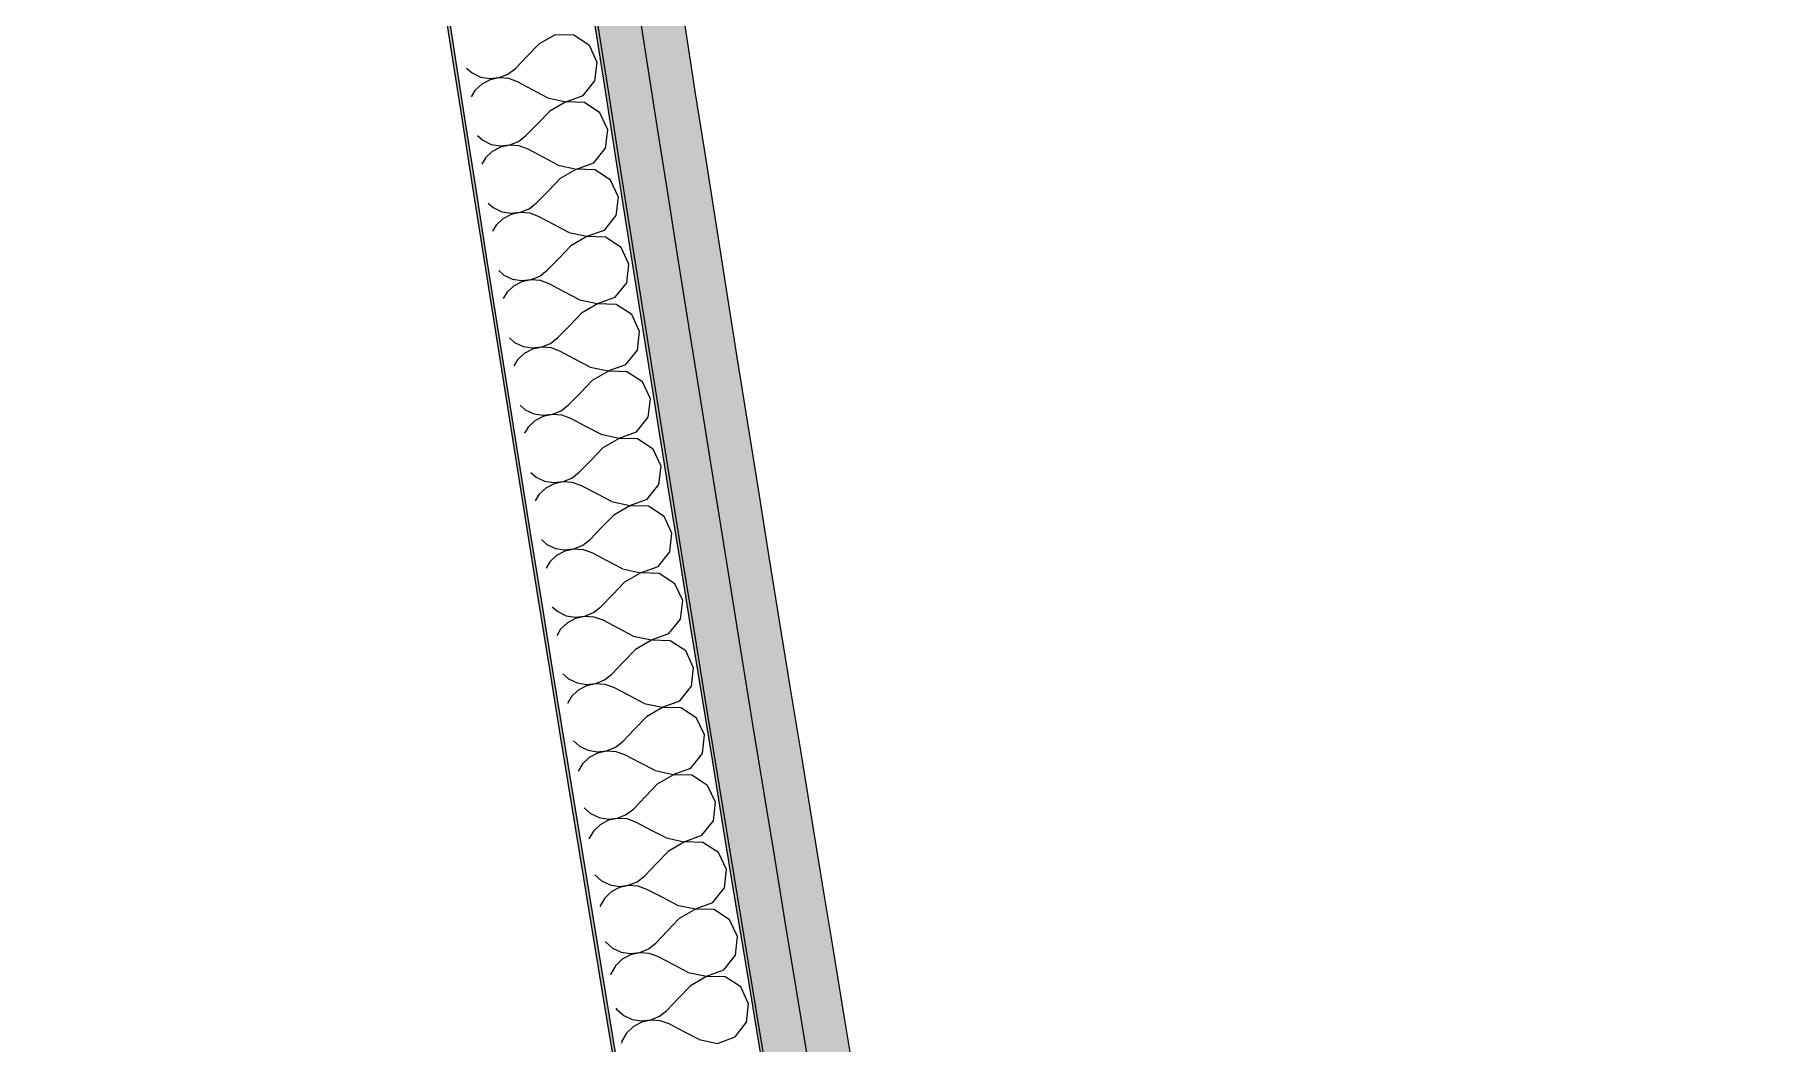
# Model space of a CAD drawing. Header units: millimetres. Extents: x -50172 to 90294, y -80883 to 25069.
# Drawn here: x -41694 to -41090, y -63313 to -62961 of the extents above; entities that cross this region are included whole.
import ezdxf
from ezdxf.enums import TextEntityAlignment as Align

# ---------------------------------------------------------------- set-up
doc = ezdxf.new("R2010")
doc.units = ezdxf.units.MM
doc.header["$MEASUREMENT"] = 0
doc.linetypes.add('Double Dashed', pattern=[1093.611073, 529.166651, -211.666656, 141.111112, -211.666656])
for name, color, linetype in [('A-25-M_Wall_Ext', 7, 'Continuous'), ('New_A-15-MG_Structural_Grid_Phase_2', 7, 'Continuous'), ('New_A-20-M_Floor_Slab', 7, 'Continuous'), ('New_A-25-M_Wall_Int', 7, 'Continuous')]:
    doc.layers.add(name, color=color, linetype=linetype)
for name, color, linetype, lineweight in [('A-25-M_Wall_Ext_Pen_No__1', 7, 'Continuous', 13), ('New_A-20-M_Floor_Slab_Pen_No__89', 8, 'Continuous', 20), ('New_A-25-M_Wall_Int_Pen_No__1', 7, 'Continuous', 13), ('New_A-25-M_Wall_Int_Pen_No__150', 7, 'Continuous', 0)]:
    doc.layers.add(name, color=color, linetype=linetype, lineweight=lineweight)
for name, color, linetype, lineweight, true_color in [('A-25-M_Wall_Ext_Pen_No__107', 7, 'Continuous', 15, 0xa6a6a6), ('New_A-15-MG_Structural_Grid_Phase_2_Pen_No__222', 7, 'Continuous', 13, 0x65af33), ('New_A-25-M_Wall_Int_Pen_No__107', 7, 'Continuous', 15, 0xa6a6a6), ('New_A-25-M_Wall_Int_Pen_No__81', 7, 'Continuous', 20, 0x6a6a6a)]:
    doc.layers.add(name, color=color, linetype=linetype, lineweight=lineweight, true_color=true_color)
doc.styles.add('GENERATED_STYLE_4', font='')
doc.styles.get('GENERATED_STYLE_4').set_extended_font_data('Swis721 BT')

# ---------------------------------------------------------------- blocks, each defined once
blk = doc.blocks.new('Slab_63_1', base_point=(-42333.29, -61441.2))
at = {"layer": 'New_A-20-M_Floor_Slab_Pen_No__89', "linetype": 'Continuous', "flags": 128}
blk.add_lwpolyline([(-42333.29, -61441.2), (-41972.22, -61401.42), (-41891.31, -61215.87), (-38443.39, -62719.34), (-39389.38, -64888.81), (-38066.61, -65465.6), (-36669.45, -66074.83), (-37137.69, -67148.64), (-37136.69, -67149.07), (-38218.56, -69630.14, -0.146996), (-40926.49, -67202.74, -0.080916), (-41673.87, -65403.74, -0.028315)], format="xyb", close=True, dxfattribs=at)
blk = doc.blocks.new('*X569')
at = {"layer": 'New_A-25-M_Wall_Int_Pen_No__150', "linetype": 'Continuous'}
for p, q in [((-41511.99, -62960.57), (-41517.63, -62963.81)), ((-41505.49, -62960.78), (-41511.99, -62960.57)), ((-41500.06, -62964.37), (-41505.49, -62960.78)), ((-41521.78, -62968.07), (-41525.94, -62972.34)), ((-41517.63, -62963.81), (-41521.78, -62968.07)), ((-41497.34, -62970.28), (-41500.06, -62964.37)), ((-41542.98, -62972.23), (-41541.04, -62973.95)), ((-41541.04, -62973.95), (-41538.08, -62975.37)), ((-41531.58, -62975.58), (-41528.53, -62974.35)), ((-41528.53, -62974.35), (-41525.94, -62972.34)), ((-41498.13, -62976.74), (-41497.34, -62970.28)), ((-41540.08, -62980.12), (-41541.38, -62982.31)), ((-41537.69, -62977.86), (-41540.08, -62980.12)), ((-41538.08, -62975.37), (-41534.85, -62975.93)), ((-41534.78, -62976.34), (-41537.69, -62977.86)), ((-41534.85, -62975.93), (-41531.58, -62975.58)), ((-41531.56, -62975.68), (-41534.78, -62976.34)), ((-41528.29, -62975.92), (-41531.56, -62975.68)), ((-41525.2, -62977.05), (-41528.29, -62975.92)), ((-41519.95, -62979.84), (-41525.2, -62977.05)), ((-41514.69, -62982.64), (-41519.95, -62979.84)), ((-41502.2, -62981.82), (-41498.13, -62976.74)), ((-41513.95, -62987.35), (-41518.11, -62991.61)), ((-41514.69, -62982.64), (-41508.33, -62984)), ((-41508.31, -62984.1), (-41513.95, -62987.35)), ((-41508.33, -62984), (-41502.2, -62981.82)), ((-41501.81, -62984.31), (-41508.31, -62984.1)), ((-41496.39, -62987.9), (-41501.81, -62984.31)), ((-41518.11, -62991.61), (-41522.26, -62995.88)), ((-41493.66, -62993.81), (-41496.39, -62987.9)), ((-41539.24, -62995.84), (-41537.36, -62997.5)), ((-41537.36, -62997.5), (-41534.4, -62998.92)), ((-41534.4, -62998.92), (-41531.16, -62999.48)), ((-41531.16, -62999.48), (-41527.89, -62999.13)), ((-41527.88, -62999.22), (-41531.1, -62999.89)), ((-41527.89, -62999.13), (-41524.85, -62997.9)), ((-41524.6, -62999.46), (-41527.88, -62999.22)), ((-41524.85, -62997.9), (-41522.26, -62995.88)), ((-41521.52, -63000.59), (-41524.6, -62999.46)), ((-41494.45, -63000.27), (-41493.66, -62993.81)), ((-41536.39, -63003.67), (-41537.66, -63005.8)), ((-41534.01, -63001.41), (-41536.39, -63003.67)), ((-41531.1, -62999.89), (-41534.01, -63001.41)), ((-41516.26, -63003.38), (-41521.52, -63000.59)), ((-41511, -63006.17), (-41516.26, -63003.38)), ((-41504.64, -63007.54), (-41498.51, -63005.35)), ((-41498.51, -63005.35), (-41494.45, -63000.27)), ((-41510.26, -63010.88), (-41514.41, -63015.15)), ((-41511, -63006.17), (-41504.64, -63007.54)), ((-41504.62, -63007.63), (-41510.26, -63010.88)), ((-41498.12, -63007.83), (-41504.62, -63007.63)), ((-41492.69, -63011.42), (-41498.12, -63007.83)), ((-41489.96, -63017.33), (-41492.69, -63011.42)), ((-41514.41, -63015.15), (-41518.56, -63019.42)), ((-41490.75, -63023.79), (-41489.96, -63017.33)), ((-41535.49, -63019.44), (-41533.66, -63021.05)), ((-41533.66, -63021.05), (-41530.7, -63022.47)), ((-41530.7, -63022.47), (-41527.46, -63023.03)), ((-41527.4, -63023.44), (-41530.31, -63024.96)), ((-41527.46, -63023.03), (-41524.2, -63022.67)), ((-41524.18, -63022.77), (-41527.4, -63023.44)), ((-41524.2, -63022.67), (-41521.15, -63021.44)), ((-41520.9, -63023.01), (-41524.18, -63022.77)), ((-41521.15, -63021.44), (-41518.56, -63019.42)), ((-41517.82, -63024.13), (-41520.9, -63023.01)), ((-41532.69, -63027.22), (-41533.93, -63029.31)), ((-41530.31, -63024.96), (-41532.69, -63027.22)), ((-41512.56, -63026.92), (-41517.82, -63024.13)), ((-41507.3, -63029.71), (-41512.56, -63026.92)), ((-41500.93, -63031.07), (-41494.81, -63028.87)), ((-41494.81, -63028.87), (-41490.75, -63023.79)), ((-41506.55, -63034.41), (-41510.7, -63038.69)), ((-41507.3, -63029.71), (-41500.93, -63031.07)), ((-41500.92, -63031.16), (-41506.55, -63034.41)), ((-41494.41, -63031.36), (-41500.92, -63031.16)), ((-41488.99, -63034.95), (-41494.41, -63031.36)), ((-41486.25, -63040.85), (-41488.99, -63034.95)), ((-41510.7, -63038.69), (-41514.85, -63042.96)), ((-41487.03, -63047.31), (-41486.25, -63040.85)), ((-41531.75, -63043.01), (-41529.95, -63044.6)), ((-41529.95, -63044.6), (-41526.98, -63046.02)), ((-41526.98, -63046.02), (-41523.75, -63046.57)), ((-41523.68, -63046.98), (-41526.59, -63048.5)), ((-41523.75, -63046.57), (-41520.48, -63046.21)), ((-41520.47, -63046.31), (-41523.68, -63046.98)), ((-41520.48, -63046.21), (-41517.44, -63044.98)), ((-41517.19, -63046.54), (-41520.47, -63046.31)), ((-41517.44, -63044.98), (-41514.85, -63042.96)), ((-41514.1, -63047.67), (-41517.19, -63046.54)), ((-41508.84, -63050.45), (-41514.1, -63047.67)), ((-41491.09, -63052.4), (-41487.03, -63047.31)), ((-41528.97, -63050.77), (-41530.2, -63052.83)), ((-41526.59, -63048.5), (-41528.97, -63050.77)), ((-41503.58, -63053.24), (-41508.84, -63050.45)), ((-41503.58, -63053.24), (-41497.21, -63054.59)), ((-41497.21, -63054.59), (-41491.09, -63052.4)), ((-41502.83, -63057.94), (-41506.97, -63062.22)), ((-41497.2, -63054.69), (-41502.83, -63057.94)), ((-41490.69, -63054.88), (-41497.2, -63054.69)), ((-41485.26, -63058.46), (-41490.69, -63054.88)), ((-41482.53, -63064.37), (-41485.26, -63058.46)), ((-41506.97, -63062.22), (-41511.12, -63066.5)), ((-41483.3, -63070.83), (-41482.53, -63064.37)), ((-41528.02, -63066.56), (-41526.22, -63068.15)), ((-41526.22, -63068.15), (-41523.25, -63069.56)), ((-41523.25, -63069.56), (-41520.02, -63070.11)), ((-41519.95, -63070.52), (-41522.86, -63072.05)), ((-41520.02, -63070.11), (-41516.75, -63069.75)), ((-41516.73, -63069.85), (-41519.95, -63070.52)), ((-41516.75, -63069.75), (-41513.71, -63068.52)), ((-41513.46, -63070.08), (-41516.73, -63069.85)), ((-41513.71, -63068.52), (-41511.12, -63066.5)), ((-41510.37, -63071.2), (-41513.46, -63070.08)), ((-41505.11, -63073.98), (-41510.37, -63071.2)), ((-41487.35, -63075.92), (-41483.3, -63070.83)), ((-41525.24, -63074.31), (-41526.46, -63076.38)), ((-41522.86, -63072.05), (-41525.24, -63074.31)), ((-41499.84, -63076.77), (-41505.11, -63073.98)), ((-41499.84, -63076.77), (-41493.48, -63078.12)), ((-41493.48, -63078.12), (-41487.35, -63075.92)), ((-41499.09, -63081.47), (-41503.23, -63085.75)), ((-41493.46, -63078.21), (-41499.09, -63081.47)), ((-41486.96, -63078.4), (-41493.46, -63078.21)), ((-41481.53, -63081.98), (-41486.96, -63078.4)), ((-41478.78, -63087.88), (-41481.53, -63081.98)), ((-41509.96, -63092.05), (-41507.37, -63090.03)), ((-41503.23, -63085.75), (-41507.37, -63090.03)), ((-41479.55, -63094.34), (-41478.78, -63087.88)), ((-41524.28, -63090.1), (-41522.48, -63091.69)), ((-41522.48, -63091.69), (-41519.51, -63093.1)), ((-41519.11, -63095.59), (-41521.49, -63097.85)), ((-41519.51, -63093.1), (-41516.27, -63093.65)), ((-41516.2, -63094.06), (-41519.11, -63095.59)), ((-41516.27, -63093.65), (-41513, -63093.29)), ((-41512.99, -63093.39), (-41516.2, -63094.06)), ((-41513, -63093.29), (-41509.96, -63092.05)), ((-41509.71, -63093.62), (-41512.99, -63093.39)), ((-41506.62, -63094.73), (-41509.71, -63093.62)), ((-41501.36, -63097.51), (-41506.62, -63094.73)), ((-41483.6, -63099.44), (-41479.55, -63094.34)), ((-41521.49, -63097.85), (-41522.72, -63099.94)), ((-41496.09, -63100.29), (-41501.36, -63097.51)), ((-41496.09, -63100.29), (-41489.73, -63101.64)), ((-41489.71, -63101.73), (-41495.34, -63105)), ((-41489.73, -63101.64), (-41483.6, -63099.44)), ((-41483.21, -63101.92), (-41489.71, -63101.73)), ((-41477.77, -63105.5), (-41483.21, -63101.92)), ((-41495.34, -63105), (-41499.48, -63109.28)), ((-41475.03, -63111.4), (-41477.77, -63105.5)), ((-41520.55, -63113.62), (-41518.72, -63115.23)), ((-41506.2, -63115.58), (-41503.62, -63113.56)), ((-41499.48, -63109.28), (-41503.62, -63113.56)), ((-41475.79, -63117.86), (-41475.03, -63111.4)), ((-41518.72, -63115.23), (-41515.75, -63116.64)), ((-41515.35, -63119.13), (-41517.73, -63121.39)), ((-41515.75, -63116.64), (-41512.51, -63117.19)), ((-41512.44, -63117.6), (-41515.35, -63119.13)), ((-41512.51, -63117.19), (-41509.24, -63116.83)), ((-41509.23, -63116.92), (-41512.44, -63117.6)), ((-41509.24, -63116.83), (-41506.2, -63115.58)), ((-41505.95, -63117.15), (-41509.23, -63116.92)), ((-41502.86, -63118.27), (-41505.95, -63117.15)), ((-41497.6, -63121.04), (-41502.86, -63118.27)), ((-41479.84, -63122.95), (-41475.79, -63117.86)), ((-41517.73, -63121.39), (-41518.98, -63123.52)), ((-41492.33, -63123.82), (-41497.6, -63121.04)), ((-41492.33, -63123.82), (-41485.96, -63125.16)), ((-41485.95, -63125.25), (-41491.57, -63128.52)), ((-41485.96, -63125.16), (-41479.84, -63122.95)), ((-41479.44, -63125.43), (-41485.95, -63125.25)), ((-41474, -63129.01), (-41479.44, -63125.43)), ((-41491.57, -63128.52), (-41495.71, -63132.8)), ((-41471.26, -63134.91), (-41474, -63129.01)), ((-41516.82, -63137.12), (-41514.94, -63138.77)), ((-41502.43, -63139.11), (-41499.84, -63137.09)), ((-41495.71, -63132.8), (-41499.84, -63137.09)), ((-41472.02, -63141.37), (-41471.26, -63134.91)), ((-41514.94, -63138.77), (-41511.97, -63140.18)), ((-41511.57, -63142.66), (-41513.95, -63144.93)), ((-41511.97, -63140.18), (-41508.73, -63140.72)), ((-41508.67, -63141.13), (-41511.57, -63142.66)), ((-41508.73, -63140.72), (-41505.47, -63140.36)), ((-41505.45, -63140.45), (-41508.67, -63141.13)), ((-41505.47, -63140.36), (-41502.43, -63139.11)), ((-41502.18, -63140.68), (-41505.45, -63140.45)), ((-41499.09, -63141.79), (-41502.18, -63140.68)), ((-41493.82, -63144.57), (-41499.09, -63141.79)), ((-41476.06, -63146.47), (-41472.02, -63141.37)), ((-41513.95, -63144.93), (-41515.24, -63147.12)), ((-41488.55, -63147.34), (-41493.82, -63144.57)), ((-41488.55, -63147.34), (-41482.18, -63148.68)), ((-41482.16, -63148.77), (-41487.79, -63152.04)), ((-41482.18, -63148.68), (-41476.06, -63146.47)), ((-41475.66, -63148.95), (-41482.16, -63148.77)), ((-41470.22, -63152.52), (-41475.66, -63148.95)), ((-41491.92, -63156.33), (-41496.05, -63160.61)), ((-41487.79, -63152.04), (-41491.92, -63156.33)), ((-41467.47, -63158.41), (-41470.22, -63152.52)), ((-41513.1, -63160.6), (-41511.15, -63162.3)), ((-41511.15, -63162.3), (-41508.18, -63163.71)), ((-41498.64, -63162.64), (-41496.05, -63160.61)), ((-41468.23, -63164.88), (-41467.47, -63158.41)), ((-41510.16, -63168.47), (-41511.49, -63170.74)), ((-41507.78, -63166.2), (-41510.16, -63168.47)), ((-41508.18, -63163.71), (-41504.94, -63164.25)), ((-41504.88, -63164.66), (-41507.78, -63166.2)), ((-41504.94, -63164.25), (-41501.68, -63163.89)), ((-41501.66, -63163.98), (-41504.88, -63164.66)), ((-41501.68, -63163.89), (-41498.64, -63162.64)), ((-41498.39, -63164.21), (-41501.66, -63163.98)), ((-41495.29, -63165.32), (-41498.39, -63164.21)), ((-41490.02, -63168.09), (-41495.29, -63165.32)), ((-41484.75, -63170.86), (-41490.02, -63168.09)), ((-41472.27, -63169.98), (-41468.23, -63164.88)), ((-41484.75, -63170.86), (-41478.38, -63172.19)), ((-41478.37, -63172.29), (-41483.99, -63175.56)), ((-41478.38, -63172.19), (-41472.27, -63169.98)), ((-41471.86, -63172.46), (-41478.37, -63172.29)), ((-41466.42, -63176.02), (-41471.86, -63172.46)), ((-41488.12, -63179.85), (-41492.25, -63184.14)), ((-41483.99, -63175.56), (-41488.12, -63179.85)), ((-41463.67, -63181.92), (-41466.42, -63176.02)), ((-41509.38, -63184.06), (-41507.35, -63185.84)), ((-41507.35, -63185.84), (-41504.38, -63187.24)), ((-41497.87, -63187.41), (-41494.83, -63186.17)), ((-41494.83, -63186.17), (-41492.25, -63184.14)), ((-41464.42, -63188.38), (-41463.67, -63181.92)), ((-41506.35, -63192), (-41507.74, -63194.37)), ((-41503.97, -63189.73), (-41506.35, -63192)), ((-41504.38, -63187.24), (-41501.14, -63187.78)), ((-41501.07, -63188.19), (-41503.97, -63189.73)), ((-41501.14, -63187.78), (-41497.87, -63187.41)), ((-41497.86, -63187.51), (-41501.07, -63188.19)), ((-41494.58, -63187.73), (-41497.86, -63187.51)), ((-41491.49, -63188.84), (-41494.58, -63187.73)), ((-41486.22, -63191.61), (-41491.49, -63188.84)), ((-41480.94, -63194.37), (-41486.22, -63191.61)), ((-41468.46, -63193.48), (-41464.42, -63188.38)), ((-41480.94, -63194.37), (-41474.57, -63195.7)), ((-41474.56, -63195.8), (-41480.18, -63199.08)), ((-41474.57, -63195.7), (-41468.46, -63193.48)), ((-41468.05, -63195.97), (-41474.56, -63195.8)), ((-41462.61, -63199.53), (-41468.05, -63195.97)), ((-41484.31, -63203.37), (-41488.43, -63207.66)), ((-41480.18, -63199.08), (-41484.31, -63203.37)), ((-41459.85, -63205.42), (-41462.61, -63199.53)), ((-41505.66, -63207.51), (-41503.53, -63209.37)), ((-41503.53, -63209.37), (-41500.56, -63210.77)), ((-41494.05, -63210.94), (-41491.01, -63209.69)), ((-41491.01, -63209.69), (-41488.43, -63207.66)), ((-41460.6, -63211.88), (-41459.85, -63205.42)), ((-41502.52, -63215.53), (-41503.99, -63218.03)), ((-41500.15, -63213.26), (-41502.52, -63215.53)), ((-41500.56, -63210.77), (-41497.32, -63211.31)), ((-41497.25, -63211.72), (-41500.15, -63213.26)), ((-41497.32, -63211.31), (-41494.05, -63210.94)), ((-41494.04, -63211.03), (-41497.25, -63211.72)), ((-41490.76, -63211.25), (-41494.04, -63211.03)), ((-41487.67, -63212.36), (-41490.76, -63211.25)), ((-41482.39, -63215.12), (-41487.67, -63212.36)), ((-41477.12, -63217.89), (-41482.39, -63215.12)), ((-41464.63, -63216.99), (-41460.6, -63211.88)), ((-41476.35, -63222.59), (-41480.47, -63226.88)), ((-41477.12, -63217.89), (-41470.75, -63219.21)), ((-41470.73, -63219.31), (-41476.35, -63222.59)), ((-41470.75, -63219.21), (-41464.63, -63216.99)), ((-41464.23, -63219.47), (-41470.73, -63219.31)), ((-41458.78, -63223.03), (-41464.23, -63219.47)), ((-41480.47, -63226.88), (-41484.6, -63231.18)), ((-41456.02, -63228.92), (-41458.78, -63223.03)), ((-41501.94, -63230.93), (-41499.69, -63232.9)), ((-41499.69, -63232.9), (-41496.72, -63234.3)), ((-41496.72, -63234.3), (-41493.48, -63234.83)), ((-41493.48, -63234.83), (-41490.22, -63234.46)), ((-41490.2, -63234.56), (-41493.41, -63235.24)), ((-41490.22, -63234.46), (-41487.18, -63233.21)), ((-41486.92, -63234.77), (-41490.2, -63234.56)), ((-41487.18, -63233.21), (-41484.6, -63231.18)), ((-41483.83, -63235.88), (-41486.92, -63234.77)), ((-41456.76, -63235.39), (-41456.02, -63228.92)), ((-41498.69, -63239.06), (-41500.23, -63241.7)), ((-41496.31, -63236.78), (-41498.69, -63239.06)), ((-41493.41, -63235.24), (-41496.31, -63236.78)), ((-41478.55, -63238.64), (-41483.83, -63235.88)), ((-41473.28, -63241.4), (-41478.55, -63238.64)), ((-41466.91, -63242.72), (-41460.79, -63240.49)), ((-41460.79, -63240.49), (-41456.76, -63235.39)), ((-41472.51, -63246.1), (-41476.63, -63250.4)), ((-41473.28, -63241.4), (-41466.91, -63242.72)), ((-41466.89, -63242.81), (-41472.51, -63246.1)), ((-41460.39, -63242.97), (-41466.89, -63242.81)), ((-41454.94, -63246.53), (-41460.39, -63242.97)), ((-41452.17, -63252.42), (-41454.94, -63246.53)), ((-41476.63, -63250.4), (-41480.75, -63254.69)), ((-41452.91, -63258.88), (-41452.17, -63252.42)), ((-41498.23, -63254.34), (-41495.84, -63256.42)), ((-41495.84, -63256.42), (-41492.87, -63257.82)), ((-41492.87, -63257.82), (-41489.63, -63258.35)), ((-41489.56, -63258.76), (-41492.46, -63260.31)), ((-41489.63, -63258.35), (-41486.36, -63257.98)), ((-41486.35, -63258.08), (-41489.56, -63258.76)), ((-41486.36, -63257.98), (-41483.33, -63256.73)), ((-41483.07, -63258.29), (-41486.35, -63258.08)), ((-41483.33, -63256.73), (-41480.75, -63254.69)), ((-41479.98, -63259.4), (-41483.07, -63258.29)), ((-41456.94, -63263.99), (-41452.91, -63258.88)), ((-41494.83, -63262.58), (-41496.47, -63265.39)), ((-41492.46, -63260.31), (-41494.83, -63262.58)), ((-41474.7, -63262.15), (-41479.98, -63259.4)), ((-41469.42, -63264.91), (-41474.7, -63262.15)), ((-41469.42, -63264.91), (-41463.05, -63266.22)), ((-41463.05, -63266.22), (-41456.94, -63263.99)), ((-41468.65, -63269.61), (-41472.77, -63273.91)), ((-41463.03, -63266.32), (-41468.65, -63269.61)), ((-41456.53, -63266.48), (-41463.03, -63266.32)), ((-41451.08, -63270.03), (-41456.53, -63266.48)), ((-41448.31, -63275.91), (-41451.08, -63270.03)), ((-41472.77, -63273.91), (-41476.88, -63278.21)), ((-41449.04, -63282.38), (-41448.31, -63275.91)), ((-41494.53, -63277.68), (-41494.46, -63277.79)), ((-41494.46, -63277.79), (-41491.98, -63279.95)), ((-41491.98, -63279.95), (-41489, -63281.34)), ((-41489, -63281.34), (-41485.76, -63281.87)), ((-41485.69, -63282.28), (-41488.59, -63283.83)), ((-41485.76, -63281.87), (-41482.5, -63281.5)), ((-41482.48, -63281.59), (-41485.69, -63282.28)), ((-41482.5, -63281.5), (-41479.46, -63280.24)), ((-41479.2, -63281.81), (-41482.48, -63281.59)), ((-41479.46, -63280.24), (-41476.88, -63278.21)), ((-41476.11, -63282.91), (-41479.2, -63281.81)), ((-41470.83, -63285.66), (-41476.11, -63282.91)), ((-41453.07, -63287.49), (-41449.04, -63282.38)), ((-41492.62, -63288.94), (-41492.69, -63289.23)), ((-41490.96, -63286.1), (-41492.62, -63288.94)), ((-41488.59, -63283.83), (-41490.96, -63286.1)), ((-41465.55, -63288.41), (-41470.83, -63285.66)), ((-41465.55, -63288.41), (-41459.18, -63289.73)), ((-41459.18, -63289.73), (-41453.07, -63287.49)), ((-41464.77, -63293.11), (-41468.89, -63297.42)), ((-41459.16, -63289.82), (-41464.77, -63293.11)), ((-41452.66, -63289.97), (-41459.16, -63289.82)), ((-41447.2, -63293.52), (-41452.66, -63289.97)), ((-41444.43, -63299.41), (-41447.2, -63293.52)), ((-41490.84, -63300.91), (-41490.58, -63301.31)), ((-41468.89, -63297.42), (-41473.01, -63301.72)), ((-41445.16, -63305.87), (-41444.43, -63299.41)), ((-41490.58, -63301.31), (-41488.1, -63303.47)), ((-41488.1, -63303.47), (-41485.12, -63304.86)), ((-41485.12, -63304.86), (-41481.88, -63305.39)), ((-41481.81, -63305.8), (-41484.71, -63307.35)), ((-41481.88, -63305.39), (-41478.62, -63305.01)), ((-41478.6, -63305.11), (-41481.81, -63305.8)), ((-41478.62, -63305.01), (-41475.58, -63303.76)), ((-41475.32, -63305.32), (-41478.6, -63305.11)), ((-41475.58, -63303.76), (-41473.01, -63301.72)), ((-41472.23, -63306.42), (-41475.32, -63305.32)), ((-41466.95, -63309.17), (-41472.23, -63306.42)), ((-41449.18, -63310.99), (-41445.16, -63305.87)), ((-41488.73, -63312.47), (-41488.9, -63313.13)), ((-41487.08, -63309.62), (-41488.73, -63312.47)), ((-41484.71, -63307.35), (-41487.08, -63309.62)), ((-41461.66, -63311.92), (-41466.95, -63309.17)), ((-41461.66, -63311.92), (-41455.29, -63313.23)), ((-41455.29, -63313.23), (-41449.18, -63310.99))]:
    blk.add_line(p, q, dxfattribs=at)
blk = doc.blocks.new('Wall_145_1', base_point=(-41650.69, -61617.63))
at = {"layer": 'New_A-25-M_Wall_Int_Pen_No__107', "linetype": 'Continuous'}
for points in [[(-41684.58, -61586.49, 0.020402), (-41209.12, -64570.51), (-41194.31, -64568.08, -0.020347), (-41668.66, -61593.43)], [(-41666.62, -61610.69, 0.02023), (-41194.31, -64568.08), (-41179.5, -64565.64, -0.020174), (-41650.69, -61617.63)]]:
    blk.add_hatch(color=256, dxfattribs=at).paths.add_polyline_path(points)
at = {"layer": 'New_A-25-M_Wall_Int_Pen_No__81', "linetype": 'Continuous', "lineweight": 0, "true_color": 0x353535}
for points in [[(-41748.55, -61486.6, 0.021109), (-41260.46, -64578.96), (-41259.47, -64578.8, -0.021106), (-41747.49, -61487.06)], [(-41687.67, -61568.78, 0.020523), (-41210.1, -64570.68), (-41209.12, -64570.51, -0.02052), (-41686.6, -61569.24)]]:
    blk.add_hatch(color=250, dxfattribs=at).paths.add_polyline_path(points)
at = {"layer": 'New_A-25-M_Wall_Int_Pen_No__1', "linetype": 'Continuous'}
for radius, start, end in [(37093.18, 186.548948, 191.387908), (37092.18, 186.551629, 191.387963), (37042.18, 186.685976, 191.390723), (37041.18, 186.688668, 191.390778), (37026.18, 186.729082, 191.391608), (37011.18, 186.769546, 191.392438)]:
    blk.add_arc((-4897.54, -57254.9), radius, start, end, dxfattribs=at)
at = {"layer": 'New_A-25-M_Wall_Int', "color": 250, "lineweight": 50, "true_color": 0x2a2a2a}
blk.add_blockref('*X569', (0, 0), dxfattribs=at)
blk = doc.blocks.new('Wall_353_1', base_point=(-42568.57, -61112.06))
at = {"layer": 'A-25-M_Wall_Ext_Pen_No__107', "linetype": 'Continuous', "lineweight": 0, "true_color": 0x535353}
blk.add_hatch(color=251, dxfattribs=at).paths.add_polyline_path([(-42248.23, -61079.38, 0.02926), (-41554.07, -65375.82), (-41552.13, -65375.36, -0.02926), (-42246.24, -61079.17)])
at = {"layer": 'A-25-M_Wall_Ext_Pen_No__107', "linetype": 'Continuous'}
h = blk.add_hatch(dxfattribs=at)
h.set_pattern_fill('Plaster_0001', color=256, style=0, pattern_type=2)
h.set_pattern_definition([(99.1803, (0, 0), (170.98653, 27.63342), [0, -100]), (99.1803, (-93.47, 35.54), (170.98653, 27.63342), [0, -100])])
h.paths.add_polyline_path([(-42246.24, -61079.17, 0.02926), (-41552.13, -65375.36), (-41537.52, -65371.96, -0.029259), (-42231.32, -61077.65)])
at = {"layer": 'A-25-M_Wall_Ext_Pen_No__1', "linetype": 'Continuous'}
for radius, end in [(37217.42, 192.529709), (37215.42, 192.529677), (37200.42, 192.529439)]:
    blk.add_arc((-5223.03, -57301.65), radius, 185.825796, end, dxfattribs=at)
blk = doc.blocks.new('Standard grid marker_28')
at = {"layer": 'New_A-15-MG_Structural_Grid_Phase_2_Pen_No__222', "linetype": 'Double Dashed'}
blk.add_arc((0, 0), 37050.42, 0, 16.800697, dxfattribs=at)
at = {"layer": 'New_A-15-MG_Structural_Grid_Phase_2_Pen_No__222', "style": 'GENERATED_STYLE_4'}
blk.add_attdef('AC_MarkerText_1', text='', height=350, rotation=160.71411, dxfattribs=at).set_placement((37050.42, -456.61), align=Align.MIDDLE_CENTER)

msp = doc.modelspace()

# ---------------------------------------------------------------- block references
at = {"layer": 'A-25-M_Wall_Ext', "color": 250, "lineweight": 50, "true_color": 0x2a2a2a}
msp.add_blockref('Wall_353_1', (-42568.57, -61112.06), dxfattribs=at)
at = {"layer": 'New_A-15-MG_Structural_Grid_Phase_2', "color": 8, "linetype": 'Continuous', "lineweight": 15, "zscale": 1000, "rotation": 175.7263039143517}
msp.add_blockref('Standard grid marker_28', (-5223.03, -57301.65), dxfattribs=at)
at = {"layer": 'New_A-20-M_Floor_Slab', "color": 8, "linetype": 'Continuous', "lineweight": 20}
msp.add_blockref('Slab_63_1', (-42333.29, -61441.2), dxfattribs=at)
at = {"layer": 'New_A-25-M_Wall_Int', "color": 250, "lineweight": 50, "true_color": 0x2a2a2a}
msp.add_blockref('Wall_145_1', (-41650.69, -61617.63), dxfattribs=at)

doc.saveas('drawing.dxf')
